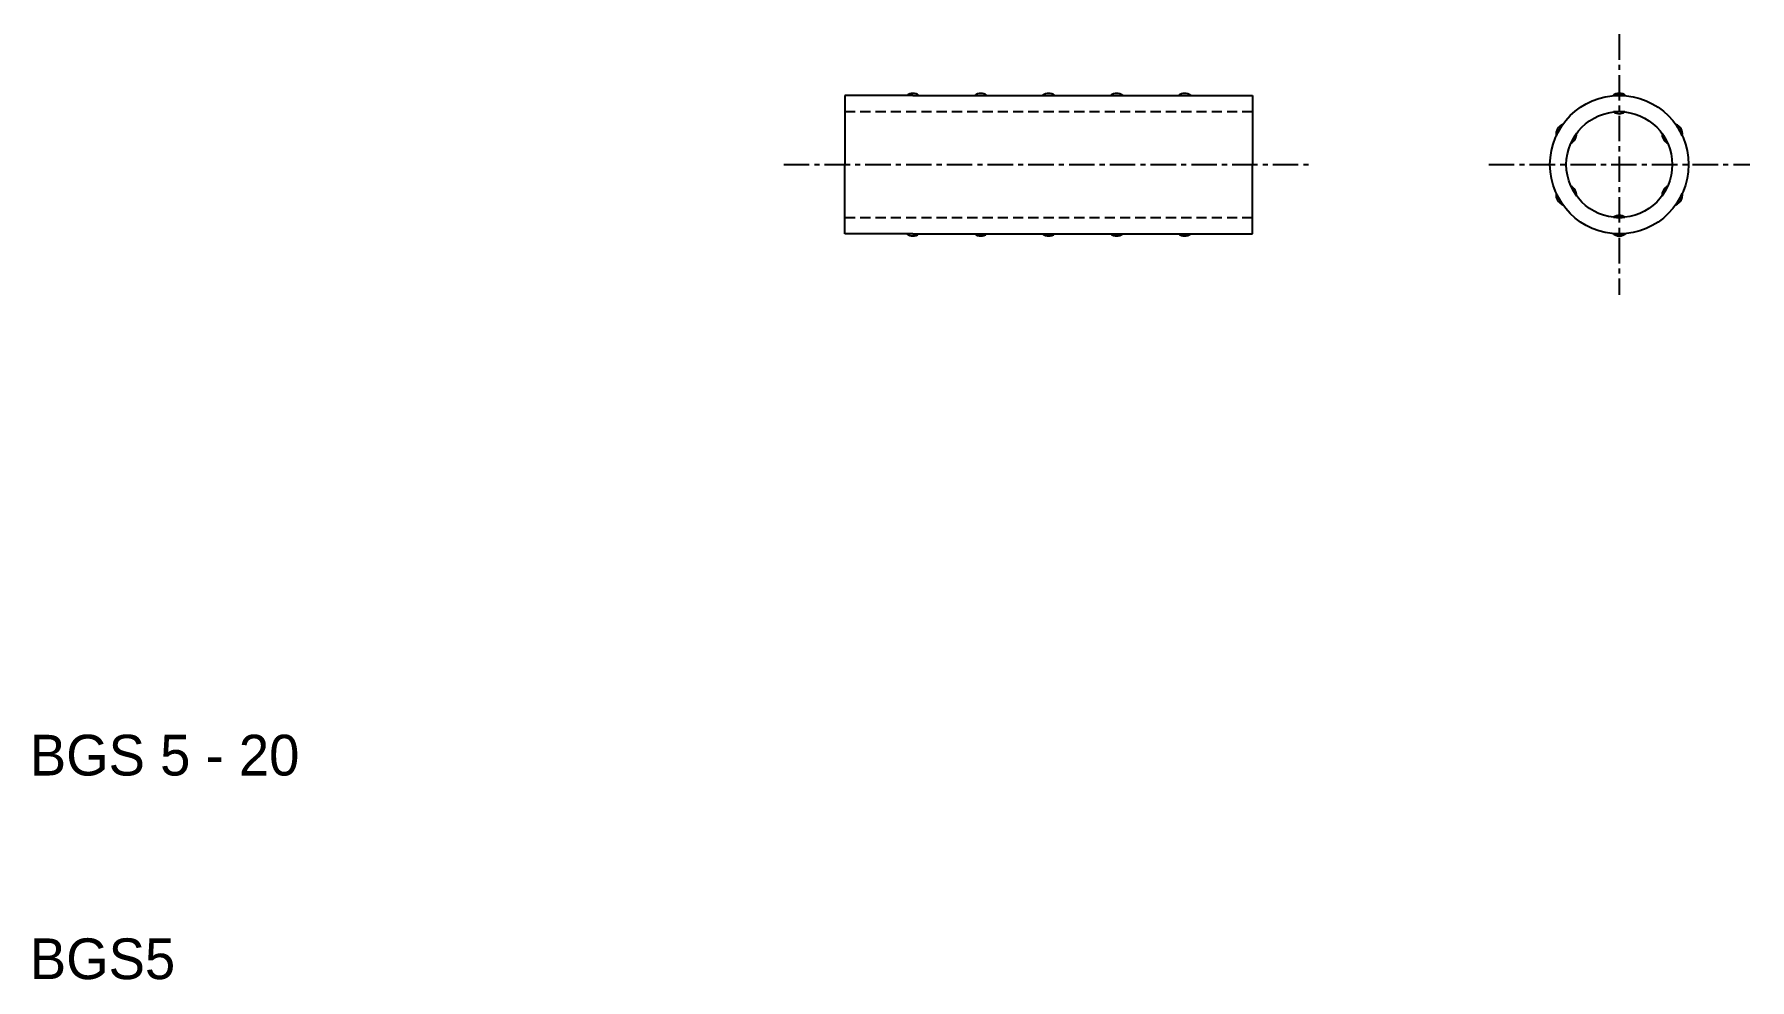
# Model space of a CAD drawing. Extents: x 10.2 to 94.4, y 10 to 56.4.
import ezdxf

# ---------------------------------------------------------------- set-up
doc = ezdxf.new("R2010")
doc.units = 0
doc.linetypes.add('CENTER', pattern=[2, 1.25, -0.25, 0.25, -0.25])
doc.linetypes.add('DASHED', pattern=[0.75, 0.5, -0.25])
doc.layers.get('0').update_dxf_attribs({"linetype": 'CONTINUOUS'})
doc.layers.add('CENTER', color=1, linetype='CENTER')

msp = doc.modelspace()

# ---------------------------------------------------------------- linework, layer by layer
at = {"color": 7, "linetype": 'CONTINUOUS'}
for p, q in [((53.033, 53.4), (50, 53.4)), ((50, 53.4), (50, 50)), ((53.333, 53.4), (53.033, 53.4)), ((53.333, 53.4), (53.633, 53.4)), ((53.633, 53.4), (70, 53.4)), ((70, 53.4), (70, 50)), ((50, 46.6), (50, 50)), ((70, 46.6), (70, 50)), ((53.333, 46.6), (50, 46.6)), ((53.333, 46.6), (70, 46.6))]:
    msp.add_line(p, q, dxfattribs=at)
at = {"color": 3, "linetype": 'DASHED'}
for p, q in [((50, 52.6), (70, 52.6)), ((50, 47.4), (70, 47.4))]:
    msp.add_line(p, q, dxfattribs=at)
at = {"color": 7, "linetype": 'CONTINUOUS'}
for radius in [3.4, 2.6]:
    msp.add_circle((88, 50), radius, dxfattribs=at)
for centre, radius, start, end in [((53.333, 53), 0.5, 53.1301, 126.8699), ((56.667, 53), 0.5, 53.1301, 126.8699), ((60, 53), 0.5, 53.1301, 126.8699), ((63.333, 53), 0.5, 53.1301, 126.8699), ((66.667, 53), 0.5, 53.1301, 126.8699), ((88, 53), 0.5, 50.35389, 129.64611), ((88, 50), 3.4, 84.61602, 95.38398), ((88, 50), 2.6, 83.84248, 96.15752), ((88, 53), 0.5, 236.09874, 303.90126), ((85.402, 51.5), 0.5, 110.35389, 189.64611), ((88, 50), 3.4, 144.61602, 155.38398), ((88, 50), 2.6, 143.84248, 156.15752), ((85.402, 51.5), 0.5, 296.09874, 3.90126), ((90.598, 51.5), 0.5, 176.09874, 243.90126), ((88, 50), 2.6, 23.84248, 36.15752), ((88, 50), 3.4, 24.61602, 35.38398), ((90.598, 51.5), 0.5, 350.35389, 69.64611), ((88, 50), 2.6, 203.84248, 216.15752), ((85.402, 48.5), 0.5, 356.09874, 63.90126), ((90.598, 48.5), 0.5, 116.09874, 183.90126), ((88, 50), 2.6, 323.84248, 336.15752), ((85.402, 48.5), 0.5, 170.35389, 249.64611), ((88, 50), 3.4, 204.61602, 215.38398), ((88, 50), 3.4, 324.61602, 335.38398), ((90.598, 48.5), 0.5, 290.35389, 9.64611), ((88, 47), 0.5, 56.09874, 123.90126), ((88, 50), 2.6, 263.84248, 276.15752), ((53.333, 47), 0.5, 233.1301, 306.8699), ((56.667, 47), 0.5, 233.1301, 306.8699), ((60, 47), 0.5, 233.1301, 306.8699), ((63.333, 47), 0.5, 233.1301, 306.8699), ((66.667, 47), 0.5, 233.1301, 306.8699), ((88, 50), 3.4, 264.61602, 275.38398), ((88, 47), 0.5, 230.35389, 309.64611)]:
    msp.add_arc(centre, radius, start, end, dxfattribs=at)
at = {"layer": 'CENTER', "color": 1, "linetype": 'CENTER'}
for p, q in [((88, 56.4), (88, 43.6)), ((47, 50), (73, 50)), ((81.6, 50), (94.4, 50))]:
    msp.add_line(p, q, dxfattribs=at)

# ---------------------------------------------------------------- texts
at = {"color": 7, "linetype": 'CONTINUOUS'}
for s, p in [('BGS 5 - 20', (10, 20)), ('BGS5', (10, 10))]:
    msp.add_text(s, height=2, dxfattribs=at).set_placement(p)

doc.saveas('drawing.dxf')
